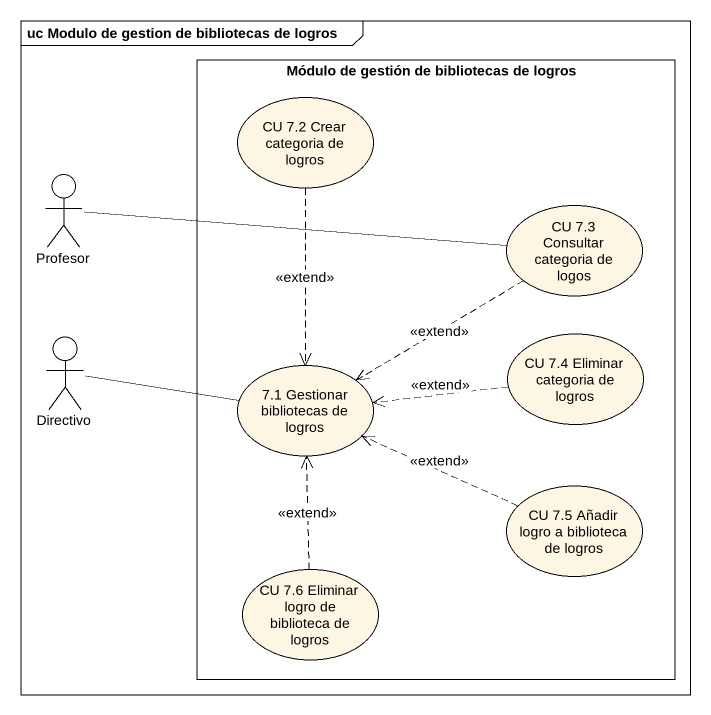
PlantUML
@startuml
mainframe uc Modulo de gestion de bibliotecas de logros
rectangle "Módulo de gestión de bibliotecas de logros" as Módulo_de_gestión_de {
  usecase "CU 7.2 Crear categoria de logros" as CU_7_2_Crear_categoria_de
  usecase "CU 7.3 Consultar categoria de logos" as CU_7_3_Consultar_categoria
  usecase "CU 7.4 Eliminar categoria de logros" as CU_7_4_Eliminar_categoria
  usecase "7.1 Gestionar bibliotecas de logros" as u7_1_Gestionar_bibliotecas
  usecase "CU 7.5 Añadir logro a biblioteca de logros" as CU_7_5_Añadir_logro_a
  usecase "CU 7.6 Eliminar logro de biblioteca de logros" as CU_7_6_Eliminar_logro_de
}
actor Profesor
actor Directivo
CU_7_2_Crear_categoria_de ..> u7_1_Gestionar_bibliotecas : <<extend>>
Profesor -right- CU_7_3_Consultar_categoria
CU_7_3_Consultar_categoria .left.> u7_1_Gestionar_bibliotecas : <<extend>>
Directivo -right- u7_1_Gestionar_bibliotecas
CU_7_4_Eliminar_categoria .left.> u7_1_Gestionar_bibliotecas : <<extend>>
CU_7_5_Añadir_logro_a .left.> u7_1_Gestionar_bibliotecas : <<extend>>
CU_7_6_Eliminar_logro_de .up.> u7_1_Gestionar_bibliotecas : <<extend>>
@enduml
